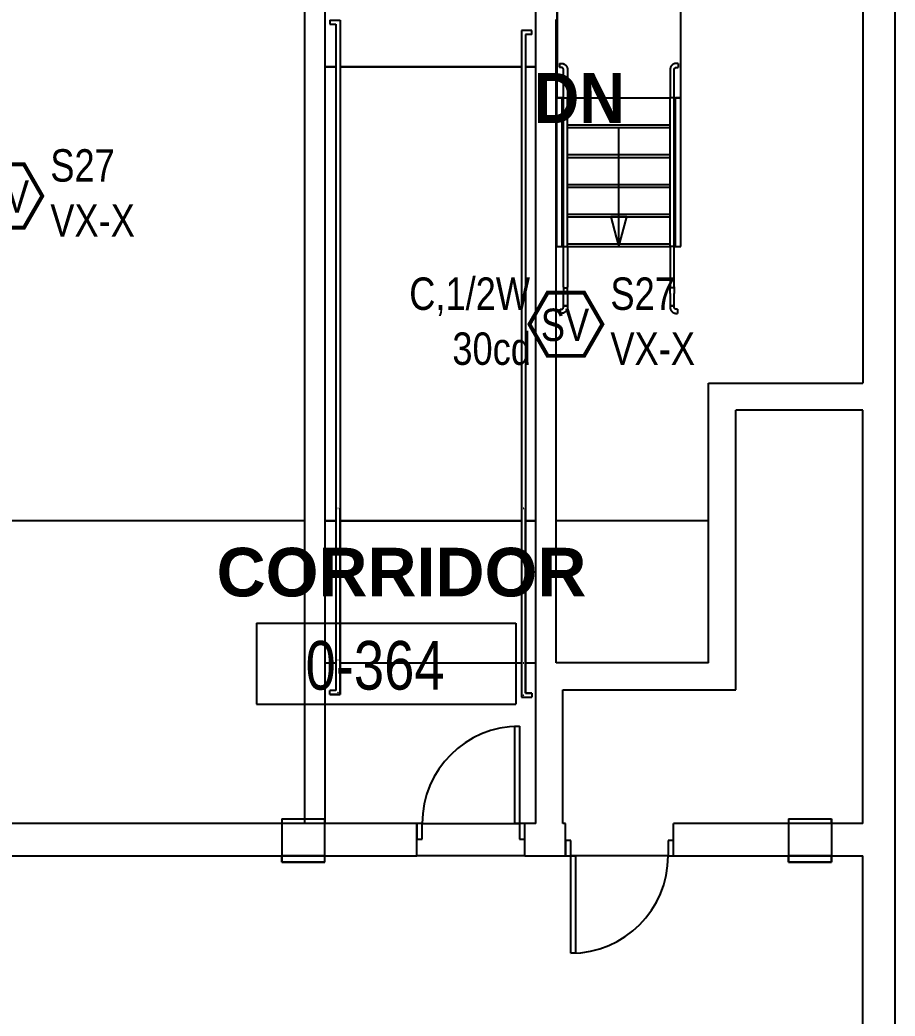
# Model space of a CAD drawing. Header units: inches. Extents: x 3516 to 15434, y -1454 to 5991.
# Drawn here: x 11435.3 to 11759.2, y 904.1 to 1272.8 of the extents above; entities that cross this region are included whole.
import ezdxf
from ezdxf.enums import TextEntityAlignment as Align

# ---------------------------------------------------------------- set-up
doc = ezdxf.new("R2010")
doc.units = ezdxf.units.IN
doc.header["$LTSCALE"] = 0.25
doc.header["$MEASUREMENT"] = 0
doc.layers.add('BACKGROUND', color=8, linetype='Continuous')
doc.layers.add('SPEAKER STROBE', color=1, linetype='Continuous')
doc.styles.add('Arial', font='arial.ttf', dxfattribs={"width": 0.8})
doc.styles.add('Arial_B', font='arialbd.ttf', dxfattribs={"width": 0.9, "height": 11.25})
doc.styles.add('Arial_B_1', font='arialbd.ttf', dxfattribs={"height": 0.09375})

# ---------------------------------------------------------------- blocks, each defined once
blk = doc.blocks.new('GC-S7VM')
at = {"layer": 'SPEAKER STROBE', "const_width": 1.46}
blk.add_lwpolyline([(13.83, 0.21), (7.08, 11.9), (-6.42, 11.9), (-13.17, 0.21), (-6.42, -11.49), (7.08, -11.49)], close=True, dxfattribs=at)
at = {"layer": 'SPEAKER STROBE', "style": 'Arial', "width": 0.8}
blk.add_text('SV', height=12, dxfattribs=at).set_placement((0, 0), align=Align.MIDDLE)
for tag, p in [('C', (-12.95, 11.52)), ('CANDELA', (-12.62, -8.82)), ('1/2W', (-12.62, -29.16))]:
    blk.add_attdef(tag, text='', height=12, dxfattribs=at).set_placement(p, align=Align.MIDDLE_RIGHT)
for tag, p in [('Speaker_Circuit', (16.8, 11.52)), ('Visual_Circuit', (16.8, -8.82))]:
    blk.add_attdef(tag, text='', height=12, dxfattribs=at).set_placement(p, align=Align.MIDDLE_LEFT)

msp = doc.modelspace()

# ---------------------------------------------------------------- linework, layer by layer
at = {"layer": 'BACKGROUND'}
for p, q in [((11759.17, 580.88), (11759.17, 1320.88)), ((11540.54, 1317.02), (11540.54, 977.08)), ((11548.17, 1317.02), (11548.17, 975.38)), ((11626.17, 975.38), (11626.17, 1317.02)), ((11633.92, 1317.02), (11633.92, 1243.93)), ((11634.17, 1255.38), (11634.17, 1316.82)), ((11679.92, 1243.93), (11679.92, 1317.02)), ((11747.17, 1312.88), (11747.17, 1138.38)), ((11549.98, 1272.65), (11549.98, 1271.15)), ((11549.98, 1272.65), (11553.73, 1272.65)), ((11553.73, 1272.65), (11553.73, 1247.9)), ((11633.79, 1034.88), (11633.79, 1272.88)), ((11549.98, 1271.15), (11552.23, 1271.15)), ((11552.23, 1271.15), (11552.23, 1247.9)), ((11620.92, 1268.88), (11620.92, 1244.13)), ((11624.67, 1268.88), (11620.92, 1268.88)), ((11624.67, 1267.38), (11624.67, 1268.88)), ((11622.42, 1267.38), (11622.42, 1244.13)), ((11624.67, 1267.38), (11622.42, 1267.38)), ((11552.23, 1255.38), (11548.17, 1255.38)), ((11548.17, 1255.38), (11552.23, 1255.38)), ((11548.17, 1255.38), (11552.23, 1255.38)), ((11548.17, 1255.38), (11552.23, 1255.38)), ((11620.92, 1255.38), (11553.73, 1255.38)), ((11553.73, 1255.38), (11620.92, 1255.38)), ((11553.73, 1255.38), (11620.92, 1255.38)), ((11553.73, 1255.38), (11620.92, 1255.38)), ((11626.17, 1255.38), (11622.42, 1255.38)), ((11622.42, 1255.38), (11626.17, 1255.38)), ((11622.42, 1255.38), (11626.17, 1255.38)), ((11622.42, 1255.38), (11626.17, 1255.38)), ((11633.79, 1255.38), (11634.17, 1255.38)), ((11634.92, 1256.66), (11635.67, 1256.66)), ((11634.92, 1256.64), (11634.92, 1256.66)), ((11634.92, 1256.66), (11634.92, 1255.16)), ((11634.92, 1255.16), (11634.92, 1255.19)), ((11635.67, 1255.16), (11634.92, 1255.16)), ((11636.42, 1243.91), (11636.42, 1254.41)), ((11637.92, 1254.41), (11637.92, 1243.91)), ((11675.92, 1254.41), (11675.92, 1243.91)), ((11677.42, 1243.91), (11677.42, 1254.41)), ((11678.92, 1256.66), (11678.17, 1256.66)), ((11678.17, 1255.16), (11678.92, 1255.16)), ((11678.92, 1256.64), (11678.92, 1256.66)), ((11678.92, 1256.66), (11678.92, 1255.16)), ((11678.92, 1255.16), (11678.92, 1255.19)), ((11552.23, 1247.9), (11552.23, 1035.9)), ((11553.73, 1247.9), (11553.73, 1035.9)), ((11620.92, 1244.13), (11620.92, 1034.88)), ((11622.42, 1244.13), (11622.42, 1034.88)), ((11633.92, 1243.93), (11636.42, 1243.93)), ((11635.92, 1243.91), (11633.92, 1243.91)), ((11633.92, 1188.91), (11633.92, 1243.91)), ((11635.92, 1232.91), (11635.92, 1243.91)), ((11635.92, 1243.91), (11636.42, 1243.91)), ((11636.42, 1243.91), (11636.64, 1243.91)), ((11636.42, 1232.91), (11636.42, 1243.91)), ((11636.52, 1243.91), (11637.7, 1243.91)), ((11637.7, 1243.91), (11637.92, 1243.91)), ((11637.92, 1243.93), (11675.92, 1243.93)), ((11637.92, 1243.91), (11675.92, 1243.91)), ((11637.92, 1232.91), (11637.92, 1243.91)), ((11675.92, 1243.91), (11676.14, 1243.91)), ((11675.92, 1232.91), (11675.92, 1243.91)), ((11677.2, 1243.91), (11676.02, 1243.91)), ((11677.2, 1243.91), (11677.42, 1243.91)), ((11677.42, 1243.93), (11679.92, 1243.93)), ((11677.42, 1243.91), (11677.92, 1243.91)), ((11677.42, 1232.91), (11677.42, 1243.91)), ((11679.92, 1243.91), (11677.92, 1243.91)), ((11677.92, 1232.91), (11677.92, 1243.91)), ((11679.92, 1188.91), (11679.92, 1243.91)), ((11635.92, 1233.91), (11636.42, 1233.91)), ((11635.92, 1221.91), (11635.92, 1232.91)), ((11635.92, 1232.91), (11636.42, 1232.91)), ((11636.42, 1188.91), (11636.42, 1232.91)), ((11637.92, 1233.91), (11675.92, 1233.91)), ((11637.92, 1232.91), (11675.92, 1232.91)), ((11637.92, 1188.91), (11637.92, 1232.91)), ((11656.92, 1221.91), (11656.92, 1232.91)), ((11675.92, 1188.91), (11675.92, 1232.91)), ((11677.42, 1233.91), (11677.92, 1233.91)), ((11677.42, 1232.91), (11677.92, 1232.91)), ((11677.42, 1188.91), (11677.42, 1232.91)), ((11677.92, 1221.91), (11677.92, 1232.91)), ((11635.92, 1222.91), (11636.42, 1222.91)), ((11635.92, 1210.91), (11635.92, 1221.91)), ((11635.92, 1221.91), (11636.42, 1221.91)), ((11637.92, 1222.91), (11675.92, 1222.91)), ((11637.92, 1221.91), (11675.92, 1221.91)), ((11656.92, 1210.91), (11656.92, 1221.91)), ((11677.42, 1222.91), (11677.92, 1222.91)), ((11677.42, 1221.91), (11677.92, 1221.91)), ((11677.92, 1210.91), (11677.92, 1221.91)), ((11635.92, 1211.91), (11636.42, 1211.91)), ((11635.92, 1199.91), (11635.92, 1210.91)), ((11635.92, 1210.91), (11636.42, 1210.91)), ((11637.92, 1211.91), (11675.92, 1211.91)), ((11637.92, 1210.91), (11675.92, 1210.91)), ((11656.92, 1199.91), (11656.92, 1210.91)), ((11677.42, 1211.91), (11677.92, 1211.91)), ((11677.42, 1210.91), (11677.92, 1210.91)), ((11677.92, 1199.91), (11677.92, 1210.91)), ((11635.92, 1200.91), (11636.42, 1200.91)), ((11635.92, 1188.91), (11635.92, 1199.91)), ((11635.92, 1199.91), (11636.42, 1199.91)), ((11637.92, 1200.91), (11675.92, 1200.91)), ((11637.92, 1199.91), (11675.92, 1199.91)), ((11659.86, 1199.91), (11653.97, 1199.91)), ((11653.97, 1199.91), (11656, 1192.32)), ((11656.92, 1188.91), (11656.92, 1199.91)), ((11656.92, 1188.91), (11659.86, 1199.91)), ((11677.42, 1200.91), (11677.92, 1200.91)), ((11677.42, 1199.91), (11677.92, 1199.91)), ((11677.92, 1188.91), (11677.92, 1199.91)), ((11656, 1192.32), (11656.92, 1188.91)), ((11633.92, 1188.91), (11635.92, 1188.91)), ((11635.92, 1189.91), (11636.42, 1189.91)), ((11635.92, 1188.91), (11636.42, 1188.91)), ((11636.57, 1188.91), (11636.42, 1188.91)), ((11636.42, 1173.89), (11636.42, 1188.91)), ((11637.92, 1188.91), (11637.72, 1188.91)), ((11637.92, 1189.91), (11675.92, 1189.91)), ((11637.92, 1188.91), (11675.92, 1188.91)), ((11637.92, 1188.91), (11637.92, 1173.89)), ((11676.11, 1188.91), (11675.92, 1188.91)), ((11675.92, 1188.91), (11675.92, 1173.89)), ((11677.42, 1188.91), (11677.16, 1188.91)), ((11677.42, 1189.91), (11677.92, 1189.91)), ((11677.42, 1188.91), (11677.92, 1188.91)), ((11677.42, 1173.89), (11677.42, 1188.91)), ((11677.92, 1188.91), (11679.92, 1188.91)), ((11636.42, 1166.91), (11636.42, 1171.47)), ((11637.92, 1171.47), (11637.92, 1166.91)), ((11675.92, 1171.47), (11675.92, 1166.91)), ((11677.42, 1166.91), (11677.42, 1171.47)), ((11635.17, 1165.66), (11635.67, 1165.66)), ((11635.17, 1165.64), (11635.17, 1165.66)), ((11635.17, 1165.66), (11635.17, 1164.16)), ((11636.42, 1166.91), (11637.17, 1166.91)), ((11636.42, 1166.41), (11636.42, 1166.91)), ((11637.92, 1166.91), (11636.42, 1166.91)), ((11637.17, 1166.91), (11637.92, 1166.91)), ((11637.92, 1166.91), (11637.92, 1166.41)), ((11676.67, 1166.91), (11675.92, 1166.91)), ((11675.92, 1166.91), (11675.92, 1166.41)), ((11675.92, 1166.91), (11677.42, 1166.91)), ((11677.42, 1166.91), (11676.67, 1166.91)), ((11677.42, 1166.41), (11677.42, 1166.91)), ((11678.67, 1165.66), (11678.17, 1165.66)), ((11678.67, 1165.64), (11678.67, 1165.66)), ((11678.67, 1165.66), (11678.67, 1164.16)), ((11635.17, 1164.16), (11635.17, 1164.19)), ((11635.67, 1164.16), (11635.17, 1164.16)), ((11678.17, 1164.16), (11678.67, 1164.16)), ((11678.67, 1164.16), (11678.67, 1164.19)), ((11690.17, 1138.38), (11747.17, 1138.38)), ((11690.17, 1034.88), (11690.17, 1138.38)), ((11747.17, 1128.38), (11700.17, 1128.38)), ((11700.17, 1024.88), (11700.17, 1128.38)), ((11747.17, 975.38), (11747.17, 1128.38)), ((11552.23, 1092.13), (11552.23, 1035.87)), ((11552.89, 1092.13), (11553.07, 1092.13)), ((11553.73, 1035.87), (11553.73, 1092.13)), ((11620.92, 1092.13), (11620.92, 1034.85)), ((11621.58, 1092.13), (11621.76, 1092.13)), ((11622.42, 1034.85), (11622.42, 1092.13)), ((11540.54, 1087.38), (11175.17, 1087.38)), ((11548.17, 1087.38), (11552.23, 1087.38)), ((11552.23, 1087.38), (11548.17, 1087.38)), ((11553.73, 1087.38), (11620.92, 1087.38)), ((11620.92, 1087.38), (11553.73, 1087.38)), ((11622.42, 1087.38), (11626.17, 1087.38)), ((11626.17, 1087.38), (11622.42, 1087.38)), ((11690.17, 1087.38), (11633.79, 1087.38)), ((11522.79, 1049.5), (11618.79, 1049.5)), ((11522.79, 1049.5), (11522.79, 1019.5)), ((11618.79, 1049.5), (11618.79, 1019.5)), ((11548.17, 1034.88), (11552.23, 1034.88)), ((11552.23, 1035.9), (11552.23, 1024.65)), ((11552.23, 1035.87), (11552.23, 1024.65)), ((11553.73, 1035.9), (11553.73, 1023.15)), ((11553.73, 1023.15), (11553.73, 1035.87)), ((11553.73, 1034.88), (11620.92, 1034.88)), ((11620.92, 1034.88), (11620.92, 1022.13)), ((11620.92, 1034.85), (11620.92, 1022.13)), ((11622.42, 1034.88), (11626.17, 1034.88)), ((11622.42, 1034.88), (11622.42, 1023.63)), ((11622.42, 1023.63), (11622.42, 1034.85)), ((11690.17, 1034.88), (11633.79, 1034.88)), ((11552.23, 1024.65), (11549.98, 1024.65)), ((11549.98, 1023.15), (11549.98, 1024.65)), ((11552.23, 1024.65), (11549.98, 1024.65)), ((11549.98, 1023.81), (11549.98, 1023.99)), ((11549.98, 1023.15), (11553.73, 1023.15)), ((11553.73, 1023.15), (11549.98, 1023.15)), ((11620.92, 1022.13), (11624.67, 1022.13)), ((11620.92, 1022.13), (11624.67, 1022.13)), ((11624.67, 1023.63), (11622.42, 1023.63)), ((11622.42, 1023.63), (11624.67, 1023.63)), ((11624.67, 1023.63), (11624.67, 1022.13)), ((11624.67, 1022.97), (11624.67, 1022.79)), ((11636.17, 1024.88), (11700.17, 1024.88)), ((11636.17, 975.38), (11636.17, 1024.88)), ((11522.79, 1019.5), (11618.79, 1019.5)), ((11618.42, 975.38), (11618.42, 1011.38)), ((11618.42, 1011.38), (11620.17, 1011.38)), ((11620.17, 1011.38), (11620.17, 975.38)), ((11532.17, 977.08), (11532.17, 975.38)), ((11532.17, 977.08), (11548.17, 977.08)), ((11532.17, 977.08), (11532.17, 961.08)), ((11532.17, 977.08), (11540.54, 977.08)), ((11540.54, 977.08), (11540.54, 975.38)), ((11548.17, 975.38), (11548.17, 977.08)), ((11719.67, 977.08), (11719.67, 975.38)), ((11719.67, 977.08), (11735.67, 977.08)), ((11719.67, 977.08), (11719.67, 961.08)), ((11719.67, 977.08), (11735.67, 977.08)), ((11735.67, 975.38), (11735.67, 977.08)), ((11735.67, 977.08), (11735.67, 961.08)), ((11582.17, 975.38), (11175.17, 975.38)), ((11548.17, 975.38), (11532.17, 975.38)), ((11548.17, 975.38), (11540.54, 975.38)), ((11548.17, 961.08), (11548.17, 975.38)), ((11582.17, 963.38), (11582.17, 975.38)), ((11584.17, 975.38), (11582.17, 975.38)), ((11582.17, 975.38), (11582.17, 969.63)), ((11584.17, 975.38), (11620.17, 975.38)), ((11584.17, 969.63), (11584.17, 975.38)), ((11620.17, 975.38), (11618.42, 975.38)), ((11622.17, 975.38), (11620.17, 975.38)), ((11620.17, 975.38), (11620.17, 969.63)), ((11626.17, 975.38), (11622.17, 975.38)), ((11622.17, 963.38), (11622.17, 975.38)), ((11622.17, 969.63), (11622.17, 975.38)), ((11637.17, 975.38), (11636.17, 975.38)), ((11637.17, 963.38), (11637.17, 975.38)), ((11747.17, 975.38), (11677.17, 975.38)), ((11677.17, 963.38), (11677.17, 975.38)), ((11735.67, 975.38), (11719.67, 975.38)), ((11582.17, 969.63), (11584.17, 969.63)), ((11620.17, 969.63), (11622.17, 969.63)), ((11639.17, 969.13), (11637.17, 969.13)), ((11637.17, 969.13), (11637.17, 963.38)), ((11639.17, 963.38), (11639.17, 969.13)), ((11677.17, 969.13), (11675.17, 969.13)), ((11675.17, 969.13), (11675.17, 963.38)), ((11677.17, 963.38), (11677.17, 969.13)), ((10826.17, 963.38), (11582.17, 963.38)), ((11532.17, 961.08), (11532.17, 963.38)), ((11548.17, 963.38), (11532.17, 963.38)), ((11548.17, 961.08), (11548.17, 963.38)), ((11622.17, 963.38), (11582.17, 963.38)), ((11622.17, 963.38), (11637.17, 963.38)), ((11637.17, 963.38), (11639.17, 963.38)), ((11675.17, 963.38), (11639.17, 963.38)), ((11639.17, 927.38), (11639.17, 963.38)), ((11639.17, 963.38), (11640.92, 963.38)), ((11640.92, 963.38), (11640.92, 927.38)), ((11675.17, 963.38), (11677.17, 963.38)), ((11677.17, 963.38), (11747.17, 963.38)), ((11719.67, 961.08), (11719.67, 963.38)), ((11735.67, 963.38), (11719.67, 963.38)), ((11735.67, 961.08), (11735.67, 963.38)), ((11747.17, 512.13), (11747.17, 963.38)), ((11532.17, 961.08), (11548.17, 961.08)), ((11548.17, 961.08), (11532.17, 961.08)), ((11719.67, 961.08), (11735.67, 961.08)), ((11735.67, 961.08), (11719.67, 961.08)), ((11640.92, 927.38), (11639.17, 927.38))]:
    msp.add_line(p, q, dxfattribs=at)
at = {"layer": 'BACKGROUND', "flags": 128}
for points in [[(11635.67, 1256.66), (11635.76, 1256.66), (11635.85, 1256.66), (11635.94, 1256.65), (11636.03, 1256.64), (11636.11, 1256.62), (11636.2, 1256.6), (11636.29, 1256.58), (11636.37, 1256.55), (11636.46, 1256.52), (11636.54, 1256.49), (11636.63, 1256.45), (11636.71, 1256.41), (11636.78, 1256.37), (11636.86, 1256.32), (11636.94, 1256.27), (11637.01, 1256.22), (11637.08, 1256.16), (11637.15, 1256.11), (11637.22, 1256.04), (11637.28, 1255.98), (11637.34, 1255.92), (11637.4, 1255.85), (11637.46, 1255.78), (11637.51, 1255.7), (11637.56, 1255.63), (11637.61, 1255.55), (11637.65, 1255.47), (11637.69, 1255.39), (11637.73, 1255.31), (11637.76, 1255.23), (11637.79, 1255.14), (11637.82, 1255.06), (11637.85, 1254.97), (11637.87, 1254.88), (11637.88, 1254.8), (11637.9, 1254.71), (11637.91, 1254.62), (11637.91, 1254.53), (11637.92, 1254.44), (11637.92, 1254.41)], [(11636.42, 1254.41), (11636.42, 1254.44), (11636.41, 1254.47), (11636.41, 1254.5), (11636.41, 1254.53), (11636.4, 1254.56), (11636.4, 1254.59), (11636.39, 1254.62), (11636.38, 1254.65), (11636.37, 1254.68), (11636.36, 1254.71), (11636.35, 1254.73), (11636.33, 1254.76), (11636.32, 1254.79), (11636.3, 1254.81), (11636.29, 1254.84), (11636.27, 1254.86), (11636.25, 1254.89), (11636.23, 1254.91), (11636.21, 1254.93), (11636.19, 1254.95), (11636.17, 1254.97), (11636.14, 1254.99), (11636.12, 1255.01), (11636.1, 1255.03), (11636.07, 1255.05), (11636.05, 1255.06), (11636.02, 1255.08), (11635.99, 1255.09), (11635.97, 1255.1), (11635.94, 1255.11), (11635.91, 1255.12), (11635.88, 1255.13), (11635.85, 1255.14), (11635.82, 1255.15), (11635.79, 1255.15), (11635.76, 1255.16), (11635.73, 1255.16), (11635.7, 1255.16), (11635.67, 1255.16), (11635.67, 1255.16)], [(11678.17, 1256.66), (11678.08, 1256.66), (11677.99, 1256.66), (11677.9, 1256.65), (11677.81, 1256.64), (11677.72, 1256.62), (11677.63, 1256.6), (11677.54, 1256.58), (11677.46, 1256.55), (11677.37, 1256.52), (11677.29, 1256.49), (11677.21, 1256.45), (11677.13, 1256.41), (11677.05, 1256.37), (11676.97, 1256.32), (11676.9, 1256.27), (11676.82, 1256.22), (11676.75, 1256.16), (11676.68, 1256.11), (11676.62, 1256.04), (11676.55, 1255.98), (11676.49, 1255.92), (11676.43, 1255.85), (11676.38, 1255.78), (11676.32, 1255.7), (11676.27, 1255.63), (11676.23, 1255.55), (11676.18, 1255.47), (11676.14, 1255.39), (11676.1, 1255.31), (11676.07, 1255.23), (11676.04, 1255.14), (11676.01, 1255.06), (11675.99, 1254.97), (11675.97, 1254.88), (11675.95, 1254.8), (11675.94, 1254.71), (11675.93, 1254.62), (11675.92, 1254.53), (11675.92, 1254.44), (11675.92, 1254.41)], [(11677.42, 1254.41), (11677.42, 1254.44), (11677.42, 1254.47), (11677.42, 1254.5), (11677.43, 1254.53), (11677.43, 1254.56), (11677.44, 1254.59), (11677.45, 1254.62), (11677.45, 1254.65), (11677.46, 1254.68), (11677.48, 1254.71), (11677.49, 1254.73), (11677.5, 1254.76), (11677.52, 1254.79), (11677.53, 1254.81), (11677.55, 1254.84), (11677.57, 1254.86), (11677.58, 1254.89), (11677.6, 1254.91), (11677.62, 1254.93), (11677.64, 1254.95), (11677.67, 1254.97), (11677.69, 1254.99), (11677.71, 1255.01), (11677.74, 1255.03), (11677.76, 1255.05), (11677.79, 1255.06), (11677.81, 1255.08), (11677.84, 1255.09), (11677.87, 1255.1), (11677.9, 1255.11), (11677.92, 1255.12), (11677.95, 1255.13), (11677.98, 1255.14), (11678.01, 1255.15), (11678.04, 1255.15), (11678.07, 1255.16), (11678.1, 1255.16), (11678.13, 1255.16), (11678.16, 1255.16), (11678.17, 1255.16)], [(11636.55, 1188.91), (11636.67, 1188.91), (11636.82, 1188.91), (11636.99, 1188.91), (11637.17, 1188.91)], [(11637.17, 1188.91), (11637.35, 1188.91), (11637.52, 1188.91), (11637.66, 1188.91)], [(11676.67, 1188.91), (11676.49, 1188.91), (11676.32, 1188.91), (11676.17, 1188.91), (11676.05, 1188.91)], [(11677.16, 1188.91), (11677.02, 1188.91), (11676.85, 1188.91), (11676.67, 1188.91)], [(11636.42, 1173.89), (11636.42, 1173.71), (11636.42, 1173.53), (11636.42, 1173.35), (11636.42, 1173.16), (11636.42, 1172.97), (11636.42, 1172.78), (11636.42, 1172.59), (11636.42, 1172.39), (11636.42, 1172.19), (11636.42, 1171.99), (11636.42, 1171.79), (11636.42, 1171.6), (11636.42, 1171.47)], [(11637.92, 1171.47), (11637.92, 1171.67), (11637.92, 1171.87), (11637.92, 1172.07), (11637.92, 1172.26), (11637.92, 1172.46), (11637.92, 1172.66), (11637.92, 1172.85), (11637.92, 1173.04), (11637.92, 1173.23), (11637.92, 1173.41), (11637.92, 1173.6), (11637.92, 1173.78), (11637.92, 1173.89)], [(11675.92, 1171.47), (11675.92, 1171.67), (11675.92, 1171.87), (11675.92, 1172.07), (11675.92, 1172.26), (11675.92, 1172.46), (11675.92, 1172.66), (11675.92, 1172.85), (11675.92, 1173.04), (11675.92, 1173.23), (11675.92, 1173.41), (11675.92, 1173.6), (11675.92, 1173.78), (11675.92, 1173.89)], [(11677.42, 1173.89), (11677.42, 1173.71), (11677.42, 1173.53), (11677.42, 1173.35), (11677.42, 1173.16), (11677.42, 1172.97), (11677.42, 1172.78), (11677.42, 1172.59), (11677.42, 1172.39), (11677.42, 1172.19), (11677.42, 1171.99), (11677.42, 1171.79), (11677.42, 1171.6), (11677.42, 1171.47)], [(11637.92, 1166.41), (11637.91, 1166.32), (11637.91, 1166.23), (11637.9, 1166.14), (11637.89, 1166.06), (11637.87, 1165.97), (11637.85, 1165.88), (11637.83, 1165.79), (11637.8, 1165.71), (11637.77, 1165.62), (11637.74, 1165.54), (11637.7, 1165.46), (11637.66, 1165.38), (11637.62, 1165.3), (11637.57, 1165.22), (11637.52, 1165.14), (11637.47, 1165.07), (11637.42, 1165), (11637.36, 1164.93), (11637.3, 1164.86), (11637.23, 1164.8), (11637.17, 1164.74), (11637.1, 1164.68), (11637.03, 1164.62), (11636.96, 1164.57), (11636.88, 1164.52), (11636.81, 1164.47), (11636.73, 1164.43), (11636.65, 1164.39), (11636.57, 1164.35), (11636.48, 1164.32), (11636.4, 1164.29), (11636.31, 1164.26), (11636.23, 1164.23), (11636.14, 1164.21), (11636.05, 1164.2), (11635.96, 1164.18), (11635.87, 1164.17), (11635.78, 1164.17), (11635.69, 1164.16), (11635.67, 1164.16)], [(11635.67, 1165.66), (11635.7, 1165.66), (11635.73, 1165.67), (11635.76, 1165.67), (11635.79, 1165.67), (11635.82, 1165.68), (11635.85, 1165.69), (11635.87, 1165.69), (11635.9, 1165.7), (11635.93, 1165.71), (11635.96, 1165.72), (11635.99, 1165.74), (11636.01, 1165.75), (11636.04, 1165.76), (11636.07, 1165.78), (11636.09, 1165.8), (11636.11, 1165.81), (11636.14, 1165.83), (11636.16, 1165.85), (11636.18, 1165.87), (11636.2, 1165.89), (11636.23, 1165.91), (11636.24, 1165.94), (11636.26, 1165.96), (11636.28, 1165.98), (11636.3, 1166.01), (11636.31, 1166.03), (11636.33, 1166.06), (11636.34, 1166.09), (11636.35, 1166.11), (11636.37, 1166.14), (11636.38, 1166.17), (11636.39, 1166.2), (11636.39, 1166.23), (11636.4, 1166.26), (11636.41, 1166.29), (11636.41, 1166.32), (11636.41, 1166.35), (11636.42, 1166.38), (11636.42, 1166.41), (11636.42, 1166.41)], [(11675.92, 1166.41), (11675.92, 1166.32), (11675.92, 1166.23), (11675.93, 1166.14), (11675.95, 1166.06), (11675.96, 1165.97), (11675.98, 1165.88), (11676, 1165.79), (11676.03, 1165.71), (11676.06, 1165.62), (11676.09, 1165.54), (11676.13, 1165.46), (11676.17, 1165.38), (11676.21, 1165.3), (11676.26, 1165.22), (11676.31, 1165.14), (11676.36, 1165.07), (11676.42, 1165), (11676.48, 1164.93), (11676.54, 1164.86), (11676.6, 1164.8), (11676.67, 1164.74), (11676.73, 1164.68), (11676.8, 1164.62), (11676.88, 1164.57), (11676.95, 1164.52), (11677.03, 1164.47), (11677.11, 1164.43), (11677.19, 1164.39), (11677.27, 1164.35), (11677.35, 1164.32), (11677.44, 1164.29), (11677.52, 1164.26), (11677.61, 1164.23), (11677.7, 1164.21), (11677.78, 1164.2), (11677.87, 1164.18), (11677.96, 1164.17), (11678.05, 1164.17), (11678.14, 1164.16), (11678.17, 1164.16)], [(11678.17, 1165.66), (11678.14, 1165.66), (11678.11, 1165.67), (11678.08, 1165.67), (11678.05, 1165.67), (11678.02, 1165.68), (11677.99, 1165.69), (11677.96, 1165.69), (11677.93, 1165.7), (11677.9, 1165.71), (11677.87, 1165.72), (11677.85, 1165.74), (11677.82, 1165.75), (11677.79, 1165.76), (11677.77, 1165.78), (11677.74, 1165.8), (11677.72, 1165.81), (11677.7, 1165.83), (11677.67, 1165.85), (11677.65, 1165.87), (11677.63, 1165.89), (11677.61, 1165.91), (11677.59, 1165.94), (11677.57, 1165.96), (11677.55, 1165.98), (11677.54, 1166.01), (11677.52, 1166.03), (11677.51, 1166.06), (11677.49, 1166.09), (11677.48, 1166.11), (11677.47, 1166.14), (11677.46, 1166.17), (11677.45, 1166.2), (11677.44, 1166.23), (11677.43, 1166.26), (11677.43, 1166.29), (11677.42, 1166.32), (11677.42, 1166.35), (11677.42, 1166.38), (11677.42, 1166.41), (11677.42, 1166.41)]]:
    msp.add_lwpolyline(points, dxfattribs=at)
at = {"layer": 'BACKGROUND'}
for centre, start, end in [((11620.17, 975.38), 90, 180), ((11639.17, 963.38), 270, 0)]:
    msp.add_arc(centre, 36, start, end, dxfattribs=at)
for points in [[(11636.43, 1173.95), (11636.41, 1173.91), (11636.41, 1173.83), (11636.5, 1173.72), (11636.67, 1173.63), (11636.9, 1173.57), (11637.08, 1173.56), (11637.17, 1173.56)], [(11637.17, 1173.56), (11637.25, 1173.56), (11637.43, 1173.57), (11637.66, 1173.63), (11637.83, 1173.72), (11637.92, 1173.83), (11637.92, 1173.91), (11637.91, 1173.95)], [(11676.67, 1173.56), (11676.58, 1173.56), (11676.4, 1173.57), (11676.17, 1173.63), (11676, 1173.72), (11675.91, 1173.83), (11675.91, 1173.91), (11675.93, 1173.95)], [(11677.41, 1173.95), (11677.42, 1173.91), (11677.42, 1173.83), (11677.33, 1173.72), (11677.16, 1173.63), (11676.93, 1173.57), (11676.75, 1173.56), (11676.67, 1173.56)], [(11552.89, 1035.9), (11552.92, 1035.9), (11552.98, 1035.9), (11553.04, 1035.9), (11553.07, 1035.9)], [(11621.57, 1034.88), (11621.6, 1034.88), (11621.67, 1034.88), (11621.73, 1034.88), (11621.76, 1034.88)]]:
    msp.add_open_spline(points, degree=3, dxfattribs=at)
for points in [[(11552.88, 1023.99), (11552.9, 1023.98), (11552.93, 1023.95), (11552.98, 1023.9), (11553.02, 1023.85), (11553.05, 1023.82), (11553.07, 1023.81)], [(11621.57, 1022.79), (11621.59, 1022.8), (11621.62, 1022.83), (11621.67, 1022.88), (11621.71, 1022.93), (11621.74, 1022.96), (11621.76, 1022.97)]]:
    msp.add_open_spline(points, degree=3, knots=[0.46086968, 0.46086968, 0.46086968, 0.46086968, 0.47916667, 0.5, 0.52083333, 0.53913032, 0.53913032, 0.53913032, 0.53913032], dxfattribs=at)

# ---------------------------------------------------------------- block references
at = {"layer": 'SPEAKER STROBE'}
for p, values in [((11429.71, 1207.39), {'C': 'C,1/2W', 'Speaker_Circuit': 'S27', 'Visual_Circuit': 'VX-X', 'CANDELA': '75cd'}), ((11637.01, 1159.93), {'C': 'C,1/2W', 'Speaker_Circuit': 'S27', 'Visual_Circuit': 'VX-X', 'CANDELA': '30cd'})]:
    msp.add_blockref('GC-S7VM', p, dxfattribs=at).add_auto_attribs(values)

# ---------------------------------------------------------------- texts
at = {"layer": 'BACKGROUND', "insert": (11625.43, 1253.16), "char_height": 18.571, "width": 37.7787, "attachment_point": 1, "line_spacing_factor": 0.941778, "style": 'Arial_B'}
msp.add_mtext('DN', dxfattribs=at)
at = {"layer": 'BACKGROUND', "char_height": 18, "attachment_point": 1}
for s, insert, width, style in [('CORRIDOR', (11508.05, 1077.4), 151.6212, 'Arial_B_1'), ('0-364', (11540.98, 1042.91), 70.3566, 'Arial')]:
    msp.add_mtext(s, dxfattribs=dict(at, insert=insert, width=width, style=style))

doc.saveas('drawing.dxf')
